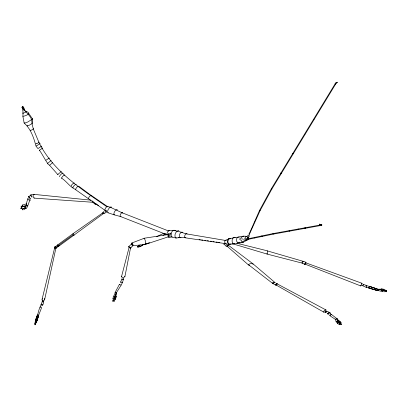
<?xml version="1.0" encoding="UTF-8"?>
<svg xmlns="http://www.w3.org/2000/svg" width="407" height="407" viewBox="0 0 407 407"><rect width="100%" height="100%" fill="white"/><g stroke="black" fill="none" stroke-linecap="round" stroke-linejoin="round"><path stroke-width="0.61" d="M245.014 238.914C244.749 237.724 245.965 235.597 247.258 236.737M23.046 113.049L22.899 116.417L24.15 123.072C30.84 128.841 33.847 137.902 35.989 146.133L37.958 148.606L41.799 146.027M132.931 244.989L131.756 243.783L128.775 246.596M129.986 248.016L130.55 248.407L128.714 246.398M131.756 243.783L131.873 244.042M22.899 116.27C24.771 116.326 32.667 113.344 26.246 111.426M26.613 111.416L25 112.581L22.919 113.197M24.15 122.863L24.98 123.046L27.783 121.993L32.545 119.017L28.775 113.431L28.19 113.451M32.26 118.742L32.545 118.808L32.575 123.29L28.79 125.524L27.121 125.926L27.31 125.57M41.784 304.085C38.467 307.921 38.299 315.074 35.796 319.637C32.692 331.232 38.243 317.933 38.604 315.328L38.411 314.835M103.607 213.472L58.598 246.337L57.825 245.853L57.606 244.963L72.975 233.704L103.068 212.652M336.864 322.425L336.141 321.856L335.424 319.088L337.118 318.91L337.764 319.327L337.744 319.76M336.141 321.856L336.63 321.408L337.535 321.444L339.962 324.058L339.235 324.425L339.962 324.058M35.211 322.665L35.068 324.872L36.406 322.09M75.88 189.621C70.223 187.5 66.773 181.313 61.538 178.124C61.828 177.121 64.52 174.186 64.718 175.178M74.308 182.977C73.509 182.738 70.66 185.663 71.311 186.121M54.767 247.385L42.079 299.343C41.692 301.221 44.561 301.027 44.684 299.404L56.064 247.41M44.684 299.404L44.511 298.428M115.323 296.642L113.584 300.915L113.863 301.083L115.425 299.211L116.448 292.638L121.133 285.231L122.604 282.234M164.769 233.318L164.967 233.949L165.842 234.015L164.418 234.391L163.909 233.867L164.062 233.282M170.828 235.124C171.016 233.201 171.886 230.566 174.038 230.184L174.776 230.754M335.159 83.776L271.342 188.741L259.6 210.307L249.028 234.203L249.41 234.264L260.119 210.592L271.851 189.046L335.607 84.142L335.139 83.796L335.607 84.142M249.41 234.264L248.896 234M28.353 198.596L27.768 198.733L26.277 204.08L26.735 205.296L25.117 206.466L24.908 208.089C27.096 211.37 29.085 200.041 30.189 200.086L29.869 199.338M104.747 213.085C104.167 214.199 102.518 210.867 104.039 211.854M105.367 210.302C104.721 210.75 106.156 212.596 106.558 211.782M228.546 245.65L228.525 245.396M275.101 282.977L274.954 282.499L252.925 263.772L228.439 245.299M381.145 289.194L381.501 288.843L383.989 289.392L386.136 290.552L386.019 290.883L381.501 290.033M74.211 235.073C73.759 236.091 72.105 233.384 73.377 233.766M21.281 208.664L22.034 206.563L21.281 208.664L20.528 208.089M167.592 235.002C168.361 232.463 169.363 238.41 167.842 236.762M168.167 234.427L168.381 233.603L168.956 233.374L169.668 234.956L169.541 237.485L169.175 237.79L168.549 237.133M171.372 236.121L170.95 236.782M305.408 263.94L304.67 264.413L305.459 262.703L362.027 283.303L361.915 283.837M325.239 312.093L325.452 312.739L326.322 312.484M363.192 284.351L366.458 285.439L366.651 287.566L362.662 285.719L362.734 285.465M366.056 285.933L366.066 285.48M368.946 287.444L368.9 288.044L377.574 290.567C378.632 290.74 377.818 289.118 377.203 288.995L366.631 285.587M129.141 247.268L121.505 276.704C121.734 277.996 124.476 277.615 124.924 276.521L130.591 247.67M38.65 315.227L41.545 307.794C41.773 307.036 39.825 306.496 40.217 307.473M119.419 284.356L115.064 292.511L115.273 292.892L116.448 292.638L114.392 297.171L113.522 300.508L112.357 301.19L112.632 300.666M36.482 322.497L38.604 315.328C35.958 314.967 37.337 316.427 36.101 319.485L37.632 314.789M38.604 315.328L37.134 320.457L37.139 320.141M242.165 239.392L242.053 238.36M302.192 261.462C302.055 261.08 306.868 261.726 305.876 263.217M121.82 279.258L120.569 282.199L122.446 282.646L123.57 278.8M122.7 282.529L122.548 282.26M42.094 305.113C43.381 305.81 43.651 301.495 43.32 301.368M248.489 239.072L246.576 240.573L245.543 240.257M113.278 296.764L113.07 297.375L114.392 297.171L115.695 295.248L116.448 292.638M78.556 186.579C78.2 185.322 75.57 188.538 75.529 189.642L105.174 210.45M35.47 321.606L36.045 319.983M42.079 299.343L42.399 298.662M26.277 204.08L26.709 203.958M25.85 208.674L25.839 208.114M339.667 322.512L337.53 321.367L337.896 320.299L339.718 321.388L340.374 322.283L340.567 323.611L341.783 324.343L340.384 324.15L339.352 322.461L339.718 321.388L336.813 318.823L337.535 321.444L337.896 320.299L336.813 318.823M340.384 324.15L340.567 323.611M381.674 290.216L382.046 289.143L377.574 289.245L385.714 290.852L386.65 291.788L385.795 291.549M385.526 291.387L385.714 290.852M363.329 284.758L363.497 284.234L362.917 285.811M241.249 238.085L242.358 236.309L243.92 236.152M362.856 285.139L362.993 284.788M41.321 304.843L40.995 304.68L42.491 301.094M36.538 317.725C33.939 320.355 37.882 321.464 37.719 318.111M302.757 261.569L302.976 261.274L302.574 263.227L267.145 254.085L232.305 243.676M32.158 196.851L31.838 197.115L31.303 196.652L30.856 194.734L34 194.699M386.019 290.883L386.284 290.262L386.136 290.552M113.492 296.637L115.033 293.233M248.005 238.594L249.201 235.953M96.144 204.044L95.457 204.345L94.541 203.856L93.086 202.411L92.282 200.9M51.134 160.47L47.446 163.578L49.547 165.237L57.763 174.522L58.023 174.425M52.62 162.647L49.771 165.15M57.763 174.522L61.299 171.545M143.992 238.639L144.327 238.212L168.172 234.569L168.752 235.684L168.503 236.772L144.928 244.546L131.985 245.787M325.31 311.945L325.305 312.413L325.91 312.362M326.872 311.945L326.735 311.289L325.422 311.798M63.1 173.29C63.131 171.876 58.608 176.424 59.656 176.765M76.277 184.493C76.43 182.784 70.955 188.655 73.189 187.734M329.07 313.431L329.044 312.942M361.335 285.159L360.76 285.938L304.792 264.021L305.311 262.825M254.762 237.876L254.299 237.82L254.64 237.479M277.04 284.345C278.174 281.741 274.425 285.973 276.485 285.012M228.546 245.253L228.617 244.597C227.63 243.941 225.727 244.439 225.412 245.635L225.982 246.082L227.182 246.021M376.699 289.138L377.203 288.995M47.716 163.477C45.07 159.885 42.328 154.212 39.443 150.229L39.606 150.071M54.828 247.207L55.566 246.713M247.507 239.672C245.502 241.473 238.034 245.299 236.604 241.234C236.05 239.565 236.996 236.36 239.209 237.057M27.666 205.321L27.584 205.947L26.735 205.296L24.908 208.089L23.927 208.801L22.416 209.081L22.924 209.987L22.945 209.519M252.93 264.387L253.083 263.945C251.76 263.11 249.567 263.609 248.509 264.713L273.041 283.72L273.748 283.837M325.773 311.223L326.032 309.997L276.872 283.715M341.305 323.219L341.325 322.787L340.374 322.283L340.008 323.356L340.323 323.407M22.416 209.081L24.461 208.028L24.623 208.292M24.461 208.028L23.927 208.801L24.649 209.442L24.913 209.061M106.166 210.236L106.227 210.867L106.756 211.218M58.598 246.337L58.649 245.991M130.55 248.407L132.972 245.121M22.914 113.288L22.96 109.936M169.826 233.287L170.406 233.058L171.113 234.641L171.118 236.813L170.818 237.398L170.406 237.398M325.315 312.077L325.865 311.538M115.064 292.511L115.339 292.231M321.327 224.578L321.525 224.837L321.24 224.862M369.281 286.33L377.03 288.945L369.337 286.304L368.935 288.003L366.275 287.072M143.396 244.638L143.712 244.322M121.505 276.704L121.932 276.328M57.845 245.009L54.716 246.978L54.986 248.204L55.942 248.367L59.132 245.645M30.281 130.169C30.474 130.789 33.537 129.268 33.567 128.581M149.023 242.73L147.98 243.559L146.795 243.635M73.219 234.742L57.825 245.853L58.44 245.406M143.59 244.49L144.826 244.632L145.37 243.615L145.274 240.557L144.327 238.212L131.878 242.989L131.537 244.465M145.64 244.022L144.724 244.439M55.942 248.367L56.161 247.624M273.122 282.183L272.604 283.221L275.885 285.261M228.714 246.062C229.731 244.19 225.046 246.327 227.701 246.459M145.564 243.92L145.126 244.286M239.642 242.155L239.189 242.592L240.369 242.404M267.374 250.905L302.935 261.253M169.48 230.677L169.19 230.56C167.481 230.973 166.448 233.613 167.389 235.088M23.057 109.859L21.922 107.219L22.685 106.944C24.649 111.828 29.915 114.581 31.7 119.8L32.026 123.799L33.328 129.024L38.96 142.43C53.2 171.367 81.497 189.158 107.117 206.96M23.209 109.056L22.319 106.924C24.415 105.525 23.962 111.711 26.236 111.854M34.422 197.965C33.13 198.25 32.606 194.892 33.715 194.348L90.914 200.163M305.423 262.841L305.978 262.566M108.018 206.588L107.657 206.222C105.973 206.842 104.563 209.106 104.981 210.877L105.215 210.984M36.213 145.925C36.101 146.291 40.863 143.122 40.105 143.335M45.981 160.2L49.247 158.079L48.952 158.226M140.201 244.938L138.863 245.797L138.889 246.622L139.621 246.662L142.882 244.912M36.081 143.406C34.956 144.714 40.156 142.267 38.965 142.012M28.755 196.744L29.019 196.627M30.189 200.086L28.653 199.883L27.722 198.881M330.27 313.98C331.654 312.683 326.984 311.233 325.915 311.426M42.47 300.819C41.132 301.892 44.139 302.584 43.737 301.083M31.034 195.034L28.424 196.825L29.869 198.509L30.606 198.641L30.754 198.163M30.693 195.024L31.197 196.205M146.82 243.6L145.935 244.063L145.162 243.971M121.846 278.795C121.434 279.563 124.669 279.67 123.514 278.917M123.687 279.004L122.502 279.019M120.594 282.117L121.057 281.97M26.414 203.882L22.278 205.123L22.685 206.476L25.117 206.466M57.825 245.853L58.226 245.558M104.665 213.319L106.471 212.011M57.728 245.706L58.354 245.268M276.185 283.923L276.78 283.679M23.555 109.503L24.257 109.132M23.794 109.605L22.848 110.083M54.823 248.021L58.079 245.843M139.25 245.574L139.764 245.385M22.319 106.924L23.082 106.654M22.685 106.944L21.953 107.239M138.197 246.332L137.322 247.08L138.141 246.805M113.034 298.219L112.612 298.962L113.935 298.758M115.079 296.759L115.985 297.293L116.509 296.754L116.254 296.5M340.486 322.43L340.669 321.891L339.718 321.388M383.185 289.163L383.989 289.392L383.445 290.277M120.955 216.254L120.365 216.483L114.219 214.85L107.687 212.658C107.158 210.439 108.928 207.601 111.035 206.817L111.493 207.28M142.943 244.861C142.196 246.327 134.651 248.677 139.179 245.487M272.878 283.155L272.604 283.221M148.377 243.35L149.466 242.75M163.029 235.266L164.657 234.366M42.47 148.168L42.755 148.026L39.443 150.229M247.003 238.99L247.181 239.555L273.204 234.147L273.372 233.776L273.026 233.582L247.003 238.99L247.181 239.555M187.088 233.939L186.635 233.587C185.078 233.959 184.137 236.36 184.992 237.703L185.892 237.596L180.983 237.495L175.951 238.009L171.805 237.027L171.067 236.462M96.016 203.709L94.495 203.276L93.422 201.811M144.719 244.505L143.503 244.795L143.091 244.368M273.026 233.582L273.138 234.157L321.678 225.336C322.609 224.613 320.63 224.801 321.678 225.336M276.297 284.717L275.712 284.742M230.194 238.721C226.49 237.719 226.76 246.143 230.479 243.971L229.044 244.114M235.154 243.661C231.013 245.457 231.12 236.258 235.175 237.423M54.843 246.846L55.611 246.866M324.872 312.006L323.819 312.174L275.768 284.819M224.781 243.432C225.28 244.124 223.647 239.413 226.363 240.232M156.69 236.655L163.583 233.404M130.403 247.654L128.897 247.548M59.076 245.716L58.776 245.706M61.849 178.073L61.538 178.124M173.667 230.596L174.45 230.377M240.898 237.973L240.257 238.192L239.692 239.204L240.44 240.044L241.102 240.084M115.023 298.473L114.525 298.672L115.425 299.211L115.847 298.473M144.867 244.419L143.966 244.449M57.606 244.963L57.947 245.019M131.878 242.989C132.997 243.065 133.231 245.431 132.331 245.986M88.782 198.438C88.014 197.894 90.181 195.518 91.199 195.365L107.25 206.395M143.198 244.744L142.302 244.429M26.735 205.296L22.685 206.476L21.5 207.331L21.042 206.11L21.657 206.13M235.729 243.508L238.614 242.745M103.571 213.599L103.246 213.451M328.551 312.876L327.452 313.807L328.79 314.326M330.693 315.664C328.734 316.168 330.367 313.731 331.496 314.489L337.612 319.174M377.574 289.245L380.219 289.581L382.046 289.143M174.186 230.403L175.87 230.56M273.097 233.572L321.011 224.868M107.977 212.795L108.374 212.724M114.57 214.789L113.96 214.733C113.487 212.749 115.069 210.216 116.946 209.524L117.358 209.936M167.165 234.305L166.015 234.188M241.544 242.216L243.9 241.839M28.602 196.566L29.05 196.586M231.878 243.869L234.152 243.559M229.69 244.348L234.763 243.666L233.704 243.559M171.805 237.027L172.303 236.971M176.49 237.942L175.493 237.82C173.987 235.455 175.641 231.227 178.378 230.571L178.836 230.759M55.438 248.061L54.777 247.726M243.386 242.104L241.88 241.646L241.244 240.445M168.488 230.794C174.598 229.609 180.296 232.01 185.994 233.801L225.905 240.522L225.356 240.334L229.538 238.65L230.494 238.746M225.656 243.147L224.196 243.513L224.008 244.073M178.195 237.591L180.983 237.495M174.669 230.301L175.605 230.586M40.995 304.68L42.547 305.214M22.37 205.057L22.843 205.27M34.086 198.117L93.656 202.335M224.908 244.983L223.977 244.495L224.374 243.803L225.498 243.269L226.989 243.305M377.732 290.384L378.795 290.522M185.251 237.815L224.318 243.457M199.094 239.525L200.351 239.708M201.607 239.891L202.864 240.074M204.752 240.349L206.008 240.532M207.265 240.715L208.521 240.898M210.409 241.173L211.665 241.356M212.922 241.539L214.179 241.722M216.066 241.997L217.323 242.18M218.579 242.363L219.836 242.547M338.334 322.527C335.358 322.151 338.522 324.628 339.85 324.394M228.296 245.233L227.289 245.441L226.938 246.103L248.667 265.099L249.399 265.308M227.345 246.291L227.03 246.199M362.027 283.303L360.76 285.938M102.762 212.698C102.035 212.775 103.419 214.408 103.424 213.522M106.965 206.491L110.17 207.158L121.846 212.678L168.646 231.003M377.803 290.466L382.02 291.493M236.864 243.254L267.445 250.839L267.145 254.085L267.012 253.642M34.956 323.499L35.546 323.687M34.931 324.313L35.297 324.43M170.752 233.333L171.037 233.715M20.93 208.211L21.449 208.425M380.219 289.581L382.387 290.425L382.89 291.605L382.204 291.646M330.311 313.136C329.675 312.683 327.019 312.922 327.818 313.939M167.165 234.808L120.172 216.392C119.816 214.891 121.011 212.973 122.436 212.444L122.766 213.095M326.032 309.997C324.969 309.722 323.382 311.101 323.819 312.174M180.113 237.785L179.757 237.642C178.597 235.811 179.869 232.55 181.985 232.041L182.606 232.519M274.954 282.499C274.237 282.061 272.456 282.809 273.041 283.72M29.736 197.807L28.856 197.176M94.862 203.546L98.58 205.494M42.089 304.182L42.353 304.365M33.715 194.348L34.102 194.699M301.801 262.693L304.67 264.413M120.945 285.078L119.363 284.351M329.828 315.644L335.648 319.546M113.584 300.915L114.235 301.368L113.863 301.083M78.622 186.126L91.214 195.513M366.463 287.642L366.168 287.2M383.623 291.702L384.498 291.809L383.994 290.629M124.669 276.18L124.924 276.521M338.105 321.362L339.352 322.461M138.395 246.662L138.823 247.044M331.496 314.489L331.644 314.743M129.278 247.268L128.897 246.784M103.144 213.344L102.956 213.08M337.434 322.873L337.963 323.596M228.622 243.788C227.503 242.389 227.701 240.064 229.065 238.889L228.719 238.873L233.72 237.79L233.465 237.596C236.64 238.548 247.904 233.058 248.504 238.843M22.68 208.694L22.787 208.984M115.695 295.248L115.985 297.293M167.419 234.391L167.44 234.727M248.952 235.567A0.799 0.285 24.3 0 1 248.992 236.04A0.799 0.285 24.3 0 1 247.909 235.597A0.799 0.285 24.3 0 1 248.056 235.2M246.835 239.443A0.799 0.672 78.3 0 1 246.001 240.216A0.799 0.672 78.3 0 1 245.609 238.97A0.799 0.672 78.3 0 1 246.713 239.046M245.029 240.354A0.799 0.672 78.3 0 1 243.91 240.13A0.799 0.672 78.3 0 1 244.439 239.016M35.211 321.423C35.47 322.629 37.841 321.327 35.211 321.423M261.701 236.136C262.093 237.235 262.444 235.327 261.701 236.136M259.6 210.307L260.119 210.592L259.62 210.297M280.102 232.483C280.499 233.582 280.866 231.664 280.102 232.483M289.128 230.84C289.53 231.939 289.886 230.031 289.128 230.84M298 229.227C298.392 230.331 298.763 228.408 298 229.227M304.904 227.976C305.301 229.075 305.667 227.152 304.904 227.976M321.347 224.852C321.754 225.865 322.059 223.947 321.347 224.852M247.604 237.342C247.558 239.947 249.201 239.982 247.604 237.342M319.358 224.293C319.536 225.163 319.8 223.367 319.358 224.293M320.563 224.608C320.736 225.468 321.016 223.697 320.563 224.608M335.79 82.947L336.202 83.338L336.085 82.636L336.584 82.748L336.391 83.089L335.79 82.947M336.37 82.565C336.681 83.694 337.194 81.858 336.37 82.565M336.92 82.326C337.23 83.45 337.744 81.614 336.92 82.326M254.238 222.161L254.777 222.405L254.263 222.141M368.935 288.003L377.747 290.618L368.9 288.044M313.502 119.404L313.99 119.719L313.532 119.404M304.421 134.341L304.909 134.656L304.451 134.341M292.765 153.515L293.254 153.831L292.796 153.52M280.896 173.041L281.385 173.357L280.896 173.041M271.362 188.731L271.851 189.046L271.362 188.731"/></g></svg>
